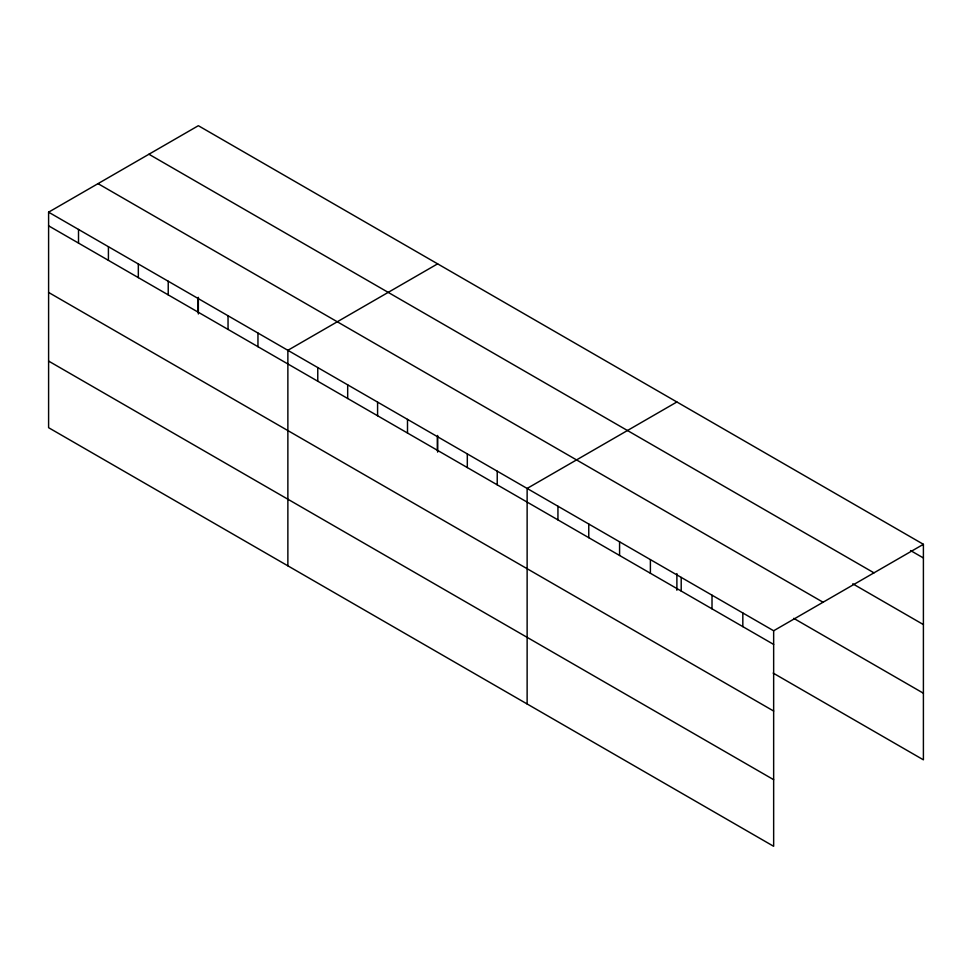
<?xml version="1.0" encoding="UTF-8"?>
<svg xmlns="http://www.w3.org/2000/svg" width="972" height="972" viewBox="0 0 972 972"><rect width="100%" height="100%" fill="white"/><g stroke="black" fill="none" stroke-linecap="round" stroke-linejoin="round"><path stroke-width="1.46" d="M48.6 212.175L773.651 630.767L773.651 846.296L48.6 427.692L48.6 212.175L198.349 125.704L923.4 544.308L923.4 759.825L773.177 673.098M437.619 263.849L287.87 350.309L287.87 565.826M676.889 401.983L527.128 488.442L527.128 703.971M773.651 630.767L923.4 544.308M910.557 550.553L923.4 557.964M148.935 154.244L873.986 572.848M852.784 583.808L923.4 624.583M98.014 183.635L823.065 602.239M793.723 618.35L923.4 693.218M48.6 225.82L773.651 644.424M48.6 292.438L773.651 711.042M48.6 361.074L773.651 779.678M742.827 612.98L742.827 626.636M712.014 595.192L712.014 608.849M681.202 577.404L681.202 591.049M676.889 573.602L676.889 590.259M650.389 559.605L650.389 573.261M619.577 541.817L619.577 555.474M588.765 524.03L588.765 537.686M557.94 506.242L557.94 519.886M497.227 471.177L497.227 484.834M467.313 453.912L467.313 467.568M437.619 435.456L437.619 452.114M437.4 436.647L437.4 450.303M407.499 419.382L407.499 433.038M377.586 402.104L377.586 415.761M347.684 384.839L347.684 398.496M317.771 367.574L317.771 381.231M257.957 333.044L257.957 346.7M228.043 315.779L228.043 329.423M198.349 297.323L198.349 313.98M198.142 298.501L198.142 312.158M168.229 281.236L168.229 294.893M138.328 263.971L138.328 277.627M108.414 246.706L108.414 260.362M78.513 229.441L78.513 243.097"/></g></svg>
